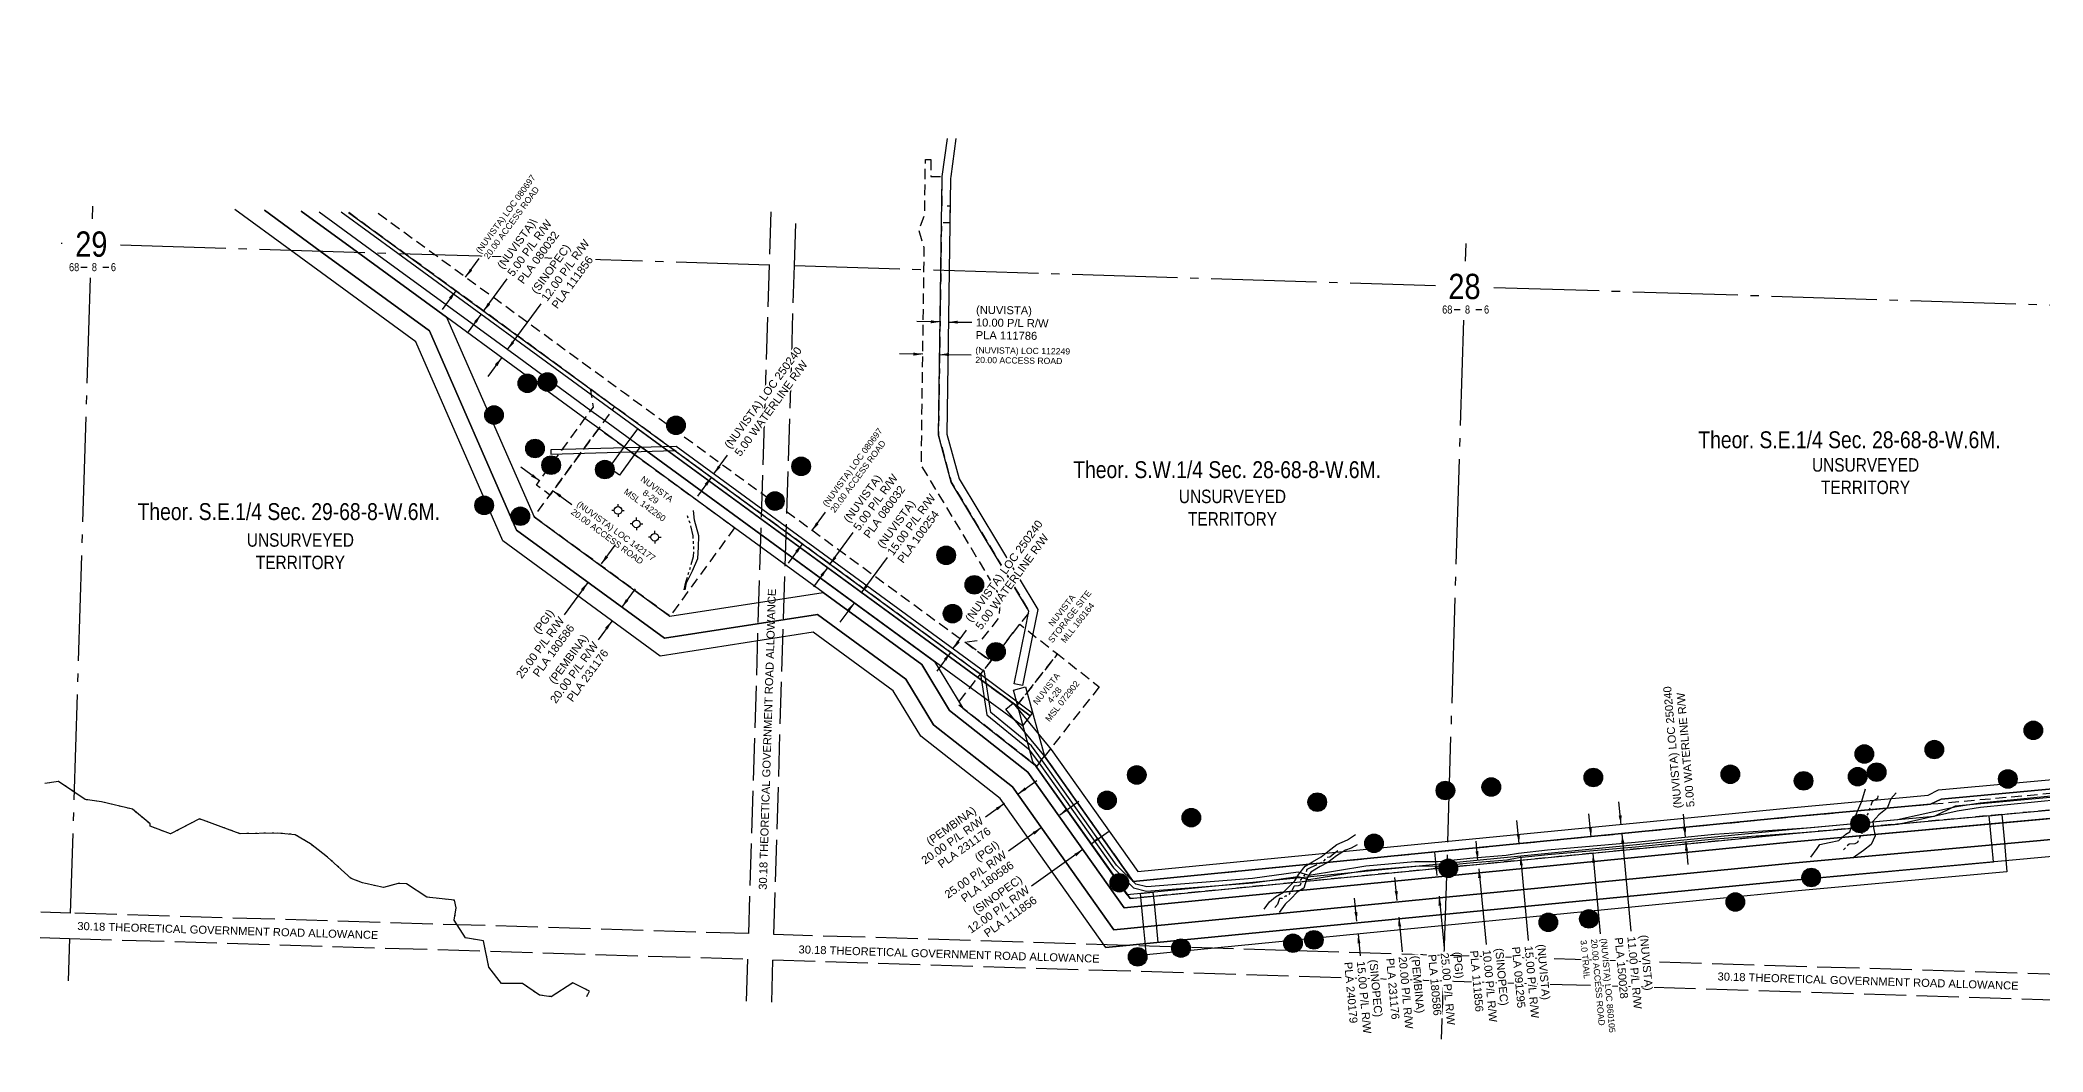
# Model space of a CAD drawing. Extents: x 360027 to 374524, y 6081760 to 6090901.
# Drawn here: x 360027 to 362405, y 6086680 to 6087882 of the extents above; entities that cross this region are included whole.
import ezdxf
from ezdxf.enums import TextEntityAlignment as Align

# ---------------------------------------------------------------- set-up
doc = ezdxf.new("R2010")
doc.units = 0
doc.header["$LTSCALE"] = 5
for name, pattern in [('foc-ACCESSROAD', [3.75, 2.5, -1.25]), ('foc-QUARTERLINE', [33, 25, -3, 2, -3]), ('foc-TOPO-ephemeral', [6.25, 3.125, -0.625, 0.625, -0.625, 0.625, -0.625]), ('foc-UNSURVEYED', [12.5, 10, -2.5]), ('foc-WHEELTRACKS', [2, 0.4, -1.6])]:
    doc.linetypes.add(name, pattern=pattern)
for name, color, linetype in [('10', 1, 'Continuous'), ('9', 3, 'Continuous'), ('AS-UNDERLAY-H', 141, 'Continuous'), ('C-AR', 13, 'foc-ACCESSROAD'), ('C-RW', 13, 'Continuous'), ('C-SYMBOL', 7, 'Continuous'), ('C-WS', 13, 'foc-ACCESSROAD'), ('CG-NOTES', 7, 'Continuous'), ('CORRIDOR-ID', 7, 'Continuous'), ('L-QSEC', 8, 'foc-QUARTERLINE'), ('L-SECLBL', 7, 'Continuous'), ('L-UNS-T', 3, 'Continuous'), ('L-USEC', 7, 'foc-UNSURVEYED'), ('P-PROPOSED', 10, 'Continuous'), ('T-DRAW', 143, 'foc-TOPO-ephemeral'), ('T-SLOPE', 48, 'Continuous'), ('T-WATER-P3', 160, 'foc-WHEELTRACKS'), ('WELL HEAD', 7, 'Continuous')]:
    doc.layers.add(name, color=color, linetype=linetype)
for name, color, linetype, lineweight in [('C-AR-T', 13, 'Continuous', 9), ('C-RW-T', 13, 'Continuous', 9), ('C-WS-T', 13, 'Continuous', 9)]:
    doc.layers.add(name, color=color, linetype=linetype, lineweight=lineweight)
doc.styles.add('175L', font='ARIALN.TTF', dxfattribs={"height": 20})
doc.styles.add('80L', font='ARIALN.TTF', dxfattribs={"height": 10})
doc.styles.add('A60', font='arial.ttf', dxfattribs={"height": 7.35})
doc.styles.add('A80', font='arial.ttf', dxfattribs={"height": 9.5})
doc.styles.add('foc-LtypeFont', font='ARIALN.TTF', dxfattribs={"height": 7.35})
doc.styles.add('SIMPLEX', font='ARIALN.TTF')
doc.styles.get("Standard").update_dxf_attribs({"font": 'ARIALN.TTF'})
doc.linetypes.add('foc-TOPO-flowdirection-NOLINE', pattern='A,0,[">",foc-LtypeFont,S=0.3,R=0,X=0,Y=-0.945],-20,[">",foc-LtypeFont,S=0.3,R=0,X=0,Y=-0.945],0', length=20)
doc.dimstyles.get("Standard").update_dxf_attribs({"dimtxt": 0.18, "dimasz": 0.18, "dimexe": 0.18, "dimexo": 0.0625, "dimgap": 0.09, "dimtad": 0, "dimtih": 1, "dimtoh": 1, "dimdec": 4, "dimzin": 0, "dimdsep": 46, "dimtxsty": 'Standard', "dimcen": 0.09, "dimadec": 0, "dimazin": 0, "dimtfac": 1, "dimtdec": 4, "dimtofl": 0, "dimtmove": 0, "dimatfit": 3, "dimfxl": 1, "dimtolj": 1, "dimtzin": 0, "dimarcsym": 0})

# ---------------------------------------------------------------- blocks, each defined once
blk = doc.blocks.new('L-SECLBL')
at = {"layer": '9', "color": 7}
for p, q in [((-5.1, -27.8), (-12.3, -27.8)), ((20.7, -27.8), (13.5, -27.8))]:
    blk.add_line(p, q, dxfattribs=at)
at = {"layer": '10', "color": 2, "style": 'SIMPLEX'}
blk.add_attdef('SEC', text='', height=30, dxfattribs=at).set_placement((0, 0), align=Align.MIDDLE)
at = {"layer": '10', "color": 5, "style": '80L'}
blk.add_attdef('TWP', text='', height=9.5, dxfattribs=at).set_placement((-14.4, -27.4), align=Align.MIDDLE_RIGHT)
blk.add_attdef('RGE', text='', height=9.5, dxfattribs=at).set_placement((3.6, -27.4), align=Align.MIDDLE_CENTER)
blk.add_attdef('MER', text='', height=9.5, dxfattribs=at).set_placement((23.2, -27.4), align=Align.MIDDLE_LEFT)
blk = doc.blocks.new('*U418')
at = {"layer": 'AS-UNDERLAY-H'}
h = blk.add_hatch(color=256, dxfattribs=at)
h.dxf.hatch_style = 1
edge = h.paths.add_edge_path()
edge.add_arc((0, 0), 11, 0, 360)
at = {"layer": 'CG-NOTES', "color": 182}
blk.add_circle((0, 0), 11, dxfattribs=at)
at = {"color": 182, "style": '80L'}
blk.add_attdef('#', text='', height=10, dxfattribs=at).set_placement((0, 0), align=Align.MIDDLE_CENTER)

msp = doc.modelspace()

# ---------------------------------------------------------------- linework, layer by layer
at = {"layer": 'C-AR', "flags": 128}
for points in [[(361402.3, 6086870.3), (361321.1, 6086862.4), (361209.9, 6087019), (361219.6, 6087031.3), (361324.9, 6086882.8), (362106, 6086959.4), (362566.5, 6087001.4), (362591.3, 6087003.7), (363135.4, 6087053.4), (363135.4, 6087053.4), (363448.2, 6087468.4), (363448.2, 6087468.4), (363496.4, 6087532.2), (363589.7, 6087655.9), (363589.7, 6087655.9), (363660, 6087747.2), (363714.4, 6087820), (363743.5, 6087862.5), (363752, 6087874.8), (363756.6, 6087881.6), (363766.5, 6087860.7), (363730.7, 6087808.4), (363675.9, 6087735.1), (363605.6, 6087643.8), (363605.6, 6087643.8), (363576.3, 6087604.9), (363512.3, 6087520.2), (363464.2, 6087456.3), (363146, 6087034.3), (363146, 6087034.3), (363146, 6087034.3), (362107.9, 6086939.5), (361402.3, 6086870.3)], [(361084.6, 6087739.7), (361084.6, 6087719.8), (361098, 6087719.8), (361097.9, 6087718), (361097.5, 6087684.8), (361107.4, 6087684.8), (361107.2, 6087664.8), (361097.2, 6087664.8), (361096.7, 6087629.8), (361096.5, 6087610.8), (361096.4, 6087608.5), (361096.3, 6087597.8), (361093.7, 6087412.4), (361108.9, 6087356.8), (361201.6, 6087202.7), (361190.1, 6087188), (361155.9, 6087144.4), (361125.2, 6087166.9), (361145.1, 6087169.6), (361165.9, 6087196.1), (361167.4, 6087220.7), (361073.3, 6087377), (361076.4, 6087609.1), (361076.8, 6087635.2), (361070.5, 6087656), (361077.3, 6087674.8), (361078.2, 6087739.8), (361084.6, 6087739.7)], [(360690.3, 6087420.6), (360632.4, 6087341.5), (360616.3, 6087353.3), (360674, 6087432.2), (360681.1, 6087441.9), (360684.1, 6087445.9), (360681.9, 6087459.9), (360680.8, 6087466.9), (360709.1, 6087446.4), (360706.1, 6087442.2), (360690.3, 6087420.6), (360690.3, 6087420.6)]]:
    msp.add_lwpolyline(points, close=True, dxfattribs=at)
msp.add_lwpolyline([(360428.5, 6087676.1), (360495.8, 6087626.9), (360619.2, 6087536.9), (360721, 6087462.6), (361155.9, 6087144.4), (361143.6, 6087128.7), (360709.1, 6087446.4), (360607.4, 6087520.8), (360460.4, 6087628), (360393.3, 6087677)], dxfattribs=at)
at = {"layer": 'C-RW', "flags": 128}
for points in [[(361114.4, 6087764.6), (361108.2, 6087719.8), (361107.8, 6087717.2), (361106.4, 6087608.2), (361103.8, 6087413.7), (361118.1, 6087360.7), (361211.5, 6087205.7), (361205.3, 6087174.7), (361193.3, 6087115.4), (361183.5, 6087117.4), (361196.5, 6087181.6), (361200.9, 6087203.8), (361199.4, 6087206.4), (361108.9, 6087356.8), (361093.7, 6087412.4), (361096.4, 6087608.5), (361096.5, 6087610.8), (361097.9, 6087718), (361098.1, 6087719.8), (361104.4, 6087764.7)], [(362585.3, 6086927.9), (362113.1, 6086884.8), (361292.4, 6086804.3), (361166.9, 6086981.2), (361072.7, 6087055.2), (361040, 6087109.1), (360945.1, 6087178.5), (360763.4, 6087150.3), (360576.6, 6087287), (360473.1, 6087523.5), (360324.2, 6087632.2), (360258.2, 6087680.3)], [(362655.7, 6086685.8), (362585.3, 6086927.9), (362579.7, 6086947.5), (362111.2, 6086904.7), (361302, 6086825.4), (361302, 6086825.4), (361181.6, 6086995.2), (361087.9, 6087068.7), (361055, 6087122.9), (360950.2, 6087199.5), (360768.5, 6087171.4), (360592.8, 6087299.9), (360489.2, 6087536.5), (360359.5, 6087631.1), (360293.3, 6087679.5)], [(360293.3, 6087679.5), (360359.5, 6087631.1), (360489.2, 6087536.5), (360592.8, 6087299.9), (360768.5, 6087171.4), (360950.2, 6087199.5), (361055, 6087122.9), (361087.9, 6087068.7), (361181.6, 6086995.2), (361302, 6086825.4), (361302, 6086825.4), (362111.2, 6086904.7), (362579.7, 6086947.5)], [(360337.2, 6087678.4), (360403.8, 6087629.8), (360509.4, 6087552.7), (360613.5, 6087315.7), (360774.9, 6087197.6), (360956.6, 6087225.8), (361073.8, 6087140.1), (361106.9, 6087085.6), (361199.9, 6087012.6), (361314, 6086851.6), (362108.8, 6086929.6), (362597.9, 6086974.2), (362601.5, 6086961.8), (362607.4, 6086941.7), (362682, 6086685)], [(362818.4, 6086680.8), (363059.2, 6086996), (363048.1, 6087015.3), (362108.8, 6086929.6), (361314, 6086851.6), (361199.9, 6087012.6), (361106.9, 6087085.6), (361073.8, 6087140.1), (360956.6, 6087225.8), (360851.6, 6087302.6), (360851.6, 6087302.6), (360690.3, 6087420.6), (360674, 6087432.2), (360588.5, 6087495), (360509.4, 6087552.7), (360403.8, 6087629.8), (360337.2, 6087678.4)], [(360358.2, 6087677.8), (360425, 6087629.1), (360595.6, 6087504.7), (360681.1, 6087441.9), (360697.3, 6087430.3), (361089.1, 6087143.8), (361122.7, 6087088.4), (361208.6, 6087020.9), (361321.1, 6086862.4), (361321.1, 6086862.4), (361321.1, 6086862.4), (362107.9, 6086939.5), (363059.1, 6087026.3), (363075.6, 6086997.6), (362833.1, 6086680.4)], [(360393.3, 6087677), (360460.4, 6087628), (360709.1, 6087446.4), (361143.6, 6087128.7), (361205, 6087083.1), (361202.4, 6087079.4), (361182.2, 6087094.2), (361140.5, 6087124.7), (360706.2, 6087442.4), (360451.6, 6087628.3), (360384.6, 6087677.2)], [(363125.7, 6087047.4), (362300.7, 6086972.1), (362300.7, 6086972.1), (362300.7, 6086972.1), (362275.7, 6086959.8), (362107.5, 6086944.5), (361317.8, 6086867), (361317.8, 6086867), (361317.8, 6086867), (361205.8, 6087024.8), (361182.7, 6087109.9), (361197.1, 6087113.8), (361219.6, 6087031.3), (361325, 6086882.8), (361325, 6086882.8), (362106, 6086959.4), (362271.6, 6086974.5), (362284.1, 6086980.6), (362566, 6087006.4)]]:
    msp.add_lwpolyline(points, dxfattribs=at)
for points in [[(360736.6, 6087420.1), (361140.5, 6087124.7), (361182.2, 6087094.2), (361202.4, 6087079.4), (361193.6, 6087067.3), (361193.6, 6087067.3), (361132.7, 6087111.8), (360739.8, 6087399.2), (360732.5, 6087389.2), (360714.8, 6087365.1), (360702.7, 6087373.9), (360720.5, 6087398.1), (360727.5, 6087407.8), (360736.6, 6087420.1)], [(361227.5, 6087039.2), (361330.3, 6086894.4), (362105, 6086970.3), (362268.6, 6086985.3), (362281.1, 6086991.4), (362565, 6087017.3), (362566, 6087006.4), (362284.1, 6086980.6), (362271.6, 6086974.5), (362106, 6086959.4), (361325, 6086882.8), (361325, 6086882.8), (361218.6, 6087032.8), (361173.7, 6087087.2), (361182.2, 6087094.2), (361227.5, 6087039.2), (361227.5, 6087039.2)], [(361694.8, 6086830.4), (361421.3, 6086803.5), (361340.6, 6086795.6), (361339.6, 6086806.1), (361339.1, 6086810.9), (361337.1, 6086830.8), (361334.7, 6086855.6), (361333.4, 6086868.6), (361348.3, 6086870), (361349.6, 6086857.1), (361352, 6086832.2), (361354.2, 6086810.4), (361292.4, 6086804.3), (362113.1, 6086884.8), (362346.2, 6086906.1), (362344.2, 6086927.6), (362342, 6086952.5), (362341.2, 6086960.7), (362356.1, 6086962.1), (362356.9, 6086953.8), (362359.2, 6086929), (362361, 6086909), (362362.3, 6086894.1), (362114.3, 6086871.5), (361694.8, 6086830.4)]]:
    msp.add_lwpolyline(points, close=True, dxfattribs=at)
at = {"layer": 'C-WS', "flags": 128}
for points in [[(360851.6, 6087302.6), (360774.9, 6087197.6), (360613.5, 6087315.7), (360632.4, 6087341.5), (360690.3, 6087420.6), (360851.6, 6087302.6)], [(361186.5, 6087091.1), (361186.5, 6087091.1), (361140.5, 6087124.7), (361155.9, 6087144.4), (361190.1, 6087188), (361234.9, 6087152.8), (361186.5, 6087091.1)], [(361284.5, 6087113.9), (361210.4, 6087019.6), (361116.1, 6087093.6), (361140.5, 6087124.7), (361186.5, 6087091.1), (361234.9, 6087152.8), (361284.5, 6087113.9)]]:
    msp.add_lwpolyline(points, close=True, dxfattribs=at)
at = {"layer": 'L-QSEC'}
for p, q in [((360089.3, 6087684.5), (360088.8, 6087669.4)), ((360052.2, 6087640.5), (360053.4, 6087640.5)), ((361719.8, 6087639.9), (361719.1, 6087619.1)), ((360122.7, 6087638.3), (360892.5, 6087614.9)), ((360086.6, 6087599.4), (360062.9, 6086845.2)), ((360922.7, 6087613.9), (361683.7, 6087590.2)), ((361753, 6087588), (362523.8, 6087563.9)), ((361717, 6087549.1), (361693.8, 6086795)), ((360061.9, 6086815.1), (360060.4, 6086764.9)), ((361692.8, 6086764.9), (361690.7, 6086695.7))]:
    msp.add_line(p, q, dxfattribs=at)
at = {"layer": 'L-USEC'}
for p, q in [((360894.5, 6087677.5), (360892.5, 6087614.9)), ((360922.7, 6087613.9), (360924.5, 6087672.2)), ((360892.5, 6087614.9), (360868, 6086820.8)), ((360898.2, 6086819.8), (360922.7, 6087613.9)), ((360062.9, 6086845.2), (360027.9, 6086846.3)), ((360868, 6086820.8), (360062.9, 6086845.2)), ((360027, 6086816.2), (360061.9, 6086815.1)), ((360061.9, 6086815.1), (360867.1, 6086790.6)), ((361693.8, 6086795), (360898.2, 6086819.8)), ((360867.1, 6086790.6), (360865.5, 6086740.4)), ((360895.7, 6086739.5), (360897.2, 6086789.7)), ((360897.2, 6086789.7), (361692.8, 6086764.9)), ((362499.4, 6086769.9), (361693.8, 6086795)), ((361692.8, 6086764.9), (362498.5, 6086739.8))]:
    msp.add_line(p, q, dxfattribs=at)
at = {"layer": 'P-PROPOSED', "flags": 128}
msp.add_lwpolyline([(362426.4, 6086985.3), (362330.4, 6086975.7), (362302.3, 6086971.5), (362232.3, 6086955.9), (362129.9, 6086946.5), (362015, 6086938.4), (361920.7, 6086928.9), (361816.7, 6086919.8), (361782.2, 6086916), (361767.8, 6086913.6), (361728.6, 6086910.3), (361686.9, 6086906.2), (361659.1, 6086905.9), (361601.2, 6086901), (361533.9, 6086890), (361520.9, 6086893.7), (361466.5, 6086886.3), (361341, 6086876.5), (361328, 6086879.6), (361305.1, 6086902.2), (361217.2, 6087026), (361204.2, 6087043.8), (361155.7, 6087083.4), (361148.2, 6087131.5), (360782.1, 6087399.2), (360633.3, 6087395.1), (360633.4, 6087390.1), (360780.5, 6087394.2), (361143.6, 6087128.7), (361151.1, 6087080.7), (361200.6, 6087040.3), (361213.2, 6087023.1), (361301.3, 6086898.9), (361325.4, 6086875.1), (361340.6, 6086871.4), (361467.1, 6086881.3), (361520.5, 6086888.6), (361533.6, 6086884.9), (361601.8, 6086896), (361659.3, 6086900.9), (361687.2, 6086901.2), (361729.1, 6086905.3), (361768.4, 6086908.6), (361782.9, 6086911.1), (361817.2, 6086914.8), (361921.2, 6086923.9), (362015.4, 6086933.5), (362130.3, 6086941.5), (362233.1, 6086950.9), (362303.2, 6086966.5), (362331, 6086970.8), (362426.9, 6086980.4)], dxfattribs=at)
at = {"layer": 'T-DRAW', "flags": 128}
for points in [[(360791.7, 6087228.9), (360793.7, 6087238.2), (360798.1, 6087251.9), (360803, 6087268.6), (360803.4, 6087277.5), (360802.3, 6087293), (360798.8, 6087308.2), (360794.9, 6087318.8)], [(362209, 6086984.4), (362208.5, 6086981.1), (362202.2, 6086977.5), (362198.8, 6086967.3), (362196.5, 6086962), (362190.8, 6086957.2), (362188.8, 6086952.1), (362190.4, 6086943.5), (362189.8, 6086939.1), (362185.6, 6086931.3), (362185, 6086928.8), (362181.7, 6086927.5), (362174.9, 6086927), (362169.6, 6086921.8), (362167.6, 6086919.6)], [(361567.8, 6086919.2), (361563.2, 6086915.5), (361558.5, 6086911.4), (361554.1, 6086911.1), (361551.4, 6086907.4), (361549.8, 6086905.8), (361542.1, 6086902.1), (361535.8, 6086899.2), (361531.1, 6086897), (361529.2, 6086891.9), (361523.6, 6086884.5), (361523.9, 6086881.4), (361523.1, 6086878.3), (361520.9, 6086877.6), (361515.8, 6086877.1), (361513.3, 6086872.1), (361508.2, 6086865.2), (361505.6, 6086865.2), (361501.6, 6086862.5), (361498.4, 6086862.4), (361496.4, 6086855.2), (361492.6, 6086851.4)]]:
    msp.add_lwpolyline(points, dxfattribs=at)
at = {"layer": 'T-SLOPE'}
for points in [[(360792.8, 6087229), (360794.6, 6087237.4), (360801.6, 6087251.5), (360807.9, 6087266.3), (360808.9, 6087279.7), (360809.2, 6087293.2), (360804.2, 6087311.5), (360802.7, 6087323.3)], [(362129.3, 6086911.7), (362136.8, 6086922), (362140, 6086926.6), (362151.2, 6086929), (362162.8, 6086931.5), (362171, 6086938.9), (362175.9, 6086941.5), (362179.1, 6086952.7), (362185.2, 6086967), (362190, 6086978), (362194.4, 6086992.5)], [(362230.7, 6086988), (362224.6, 6086980.9), (362220.1, 6086969.9), (362210, 6086962), (362203.1, 6086954.1), (362203.8, 6086946.5), (362205.8, 6086936.9), (362200.9, 6086926.6), (362191.8, 6086919.4), (362179.6, 6086910.9)], [(361480.3, 6086849.9), (361486.8, 6086858.5), (361493.7, 6086864.6), (361503.3, 6086870.1), (361510.7, 6086877.5), (361516.8, 6086883.6), (361521.4, 6086891.4), (361528.9, 6086900.8), (361537.7, 6086906), (361547.9, 6086911.9), (361556.1, 6086918.4), (361566.7, 6086926.6), (361579.5, 6086932.2), (361588.7, 6086938.3)], [(361590.9, 6086926.4), (361583.7, 6086922.1), (361576.9, 6086919.7), (361566.4, 6086913.3), (361555.8, 6086905.4), (361546.7, 6086900.4), (361535.7, 6086893.8), (361531, 6086886.1), (361527.6, 6086874.7), (361519.6, 6086869.9), (361512, 6086862), (361505.3, 6086855.9), (361498, 6086846)]]:
    msp.add_lwpolyline(points, dxfattribs=at)
at = {"layer": 'T-WATER-P3', "flags": 128}
msp.add_lwpolyline([(360676.3, 6086746.2), (360679.2, 6086752.5), (360659.7, 6086762.4), (360633.9, 6086745.9), (360619.8, 6086747.8), (360599.7, 6086761.7), (360574.8, 6086761.5), (360559.7, 6086781), (360553.5, 6086812.3), (360532.1, 6086815.8), (360518.7, 6086836.7), (360521.2, 6086851.6), (360519.1, 6086860.4), (360486.4, 6086864.1), (360462.2, 6086879.8), (360452, 6086880.4), (360434.8, 6086875.5), (360410, 6086881), (360396.2, 6086886.4), (360368.3, 6086911.7), (360348, 6086927.4), (360329.8, 6086938.2), (360309.3, 6086940.2), (360264.7, 6086939.4), (360216.3, 6086957), (360182, 6086939.1), (360157.9, 6086948.3), (360157.6, 6086951.1), (360136.7, 6086968.4), (360099.9, 6086977.3), (360080.7, 6086980), (360048.9, 6087001.5), (360032.6, 6086999.1)], dxfattribs=at)
at = {"layer": 'T-WATER-P3', "linetype": 'foc-TOPO-flowdirection-NOLINE', "flags": 128}
msp.add_lwpolyline([(360676.3, 6086746.2), (360679.2, 6086752.5), (360659.7, 6086762.4), (360633.9, 6086745.9), (360619.8, 6086747.8), (360599.7, 6086761.7), (360574.8, 6086761.5), (360559.7, 6086781), (360553.5, 6086812.3), (360532.1, 6086815.8), (360518.7, 6086836.7), (360521.2, 6086851.6), (360519.1, 6086860.4), (360486.4, 6086864.1), (360462.2, 6086879.8), (360452, 6086880.4), (360434.8, 6086875.5), (360410, 6086881), (360396.2, 6086886.4), (360368.3, 6086911.7), (360348, 6086927.4), (360329.8, 6086938.2), (360309.3, 6086940.2), (360264.7, 6086939.4), (360216.3, 6086957), (360182, 6086939.1), (360157.9, 6086948.3), (360157.6, 6086951.1), (360136.7, 6086968.4), (360099.9, 6086977.3), (360080.7, 6086980), (360048.9, 6087001.5), (360032.6, 6086999.1)], dxfattribs=at)
at = {"layer": 'WELL HEAD'}
for p, q in [((360713.2, 6087327.7, 737.6), (360713.2, 6087330.7, 737.6)), ((360708.7, 6087323.2, 737.6), (360705.7, 6087323.2, 737.6)), ((360713.2, 6087318.7, 737.6), (360713.2, 6087315.7, 737.6)), ((360717.7, 6087323.2, 737.6), (360720.7, 6087323.2, 737.6)), ((360730.5, 6087307.2, 737.9), (360727.5, 6087307.2, 737.9)), ((360735, 6087311.7, 737.9), (360735, 6087314.7, 737.9)), ((360739.5, 6087307.2, 737.9), (360742.5, 6087307.2, 737.9)), ((360735, 6087302.7, 737.9), (360735, 6087299.7, 737.9)), ((360752.3, 6087291.4, 738.3), (360749.3, 6087291.4, 738.3)), ((360756.8, 6087295.9, 738.3), (360756.8, 6087298.9, 738.3)), ((360756.8, 6087286.9, 738.3), (360756.8, 6087283.9, 738.3)), ((360761.3, 6087291.4, 738.3), (360764.3, 6087291.4, 738.3))]:
    msp.add_line(p, q, dxfattribs=at)
for centre in [(360713.2, 6087323.2, 737.6), (360735, 6087307.2, 737.9), (360756.8, 6087291.4, 738.3)]:
    msp.add_circle(centre, 4.5, dxfattribs=at)

# ---------------------------------------------------------------- block references
at = {"layer": 'CG-NOTES', "xscale": 1.000381145216327, "yscale": 1.000381145216327, "zscale": 1.000381145216327}
for p, values in [((360605.6, 6087474.1), {'#': '199'}), ((360629.4, 6087475.7), {'#': '198'}), ((360566, 6087436.4), {'#': '200'}), ((360782.1, 6087424.2), {'#': '196'}), ((360614.7, 6087396.7), {'#': '201'}), ((360633.8, 6087376.9), {'#': '202'}), ((360554.3, 6087329.2), {'#': '204'}), ((360899.5, 6087334.3), {'#': '195'}), ((360597.2, 6087316.3), {'#': '203'}), ((361161.9, 6087155.4), {'#': '190'}), ((362393.6, 6087062.1), {'#': '163'}), ((362192.9, 6087034), {'#': '166'}), ((362276.1, 6087039.3), {'#': '165'}), ((362033.8, 6087010), {'#': '172'}), ((362207.6, 6087012.5), {'#': '167'}), ((361329.1, 6087009.2), {'#': '189'}), ((361695.6, 6086990.7), {'#': '178'}), ((361750, 6086994.8), {'#': '177'}), ((361871.2, 6087006.2), {'#': '174'}), ((362120.8, 6087002.2), {'#': '171'}), ((362185, 6087007.1), {'#': '168'}), ((362363.3, 6087004.4), {'#': '164'}), ((361293.8, 6086979.1), {'#': '188'}), ((361543.4, 6086976.9), {'#': '181'}), ((361393.9, 6086958.5), {'#': '184'}), ((362188, 6086951.5), {'#': '169'}), ((361610.8, 6086928), {'#': '180'}), ((361699, 6086898.4), {'#': '179'}), ((361308.4, 6086881.2), {'#': '187'}), ((362129.9, 6086887.4), {'#': '170'}), ((362039.8, 6086858.3), {'#': '173'}), ((361817.7, 6086834.2), {'#': '176'}), ((361381.6, 6086803.6), {'#': '185'}), ((361514.6, 6086809.4), {'#': '183'}), ((361539.4, 6086813.4), {'#': '182'}), ((361330.2, 6086793.3), {'#': '186'})]:
    msp.add_blockref('*U418', p, dxfattribs=at).add_auto_attribs(values)
at = {"layer": 'L-SECLBL'}
for p, values in [((360087.9, 6087639.4), {'SEC': '29', 'TWP': '68', 'RGE': '8', 'MER': '6'}), ((361718.2, 6087589.1), {'SEC': '28', 'TWP': '68', 'RGE': '8', 'MER': '6'})]:
    msp.add_blockref('L-SECLBL', p, dxfattribs=at).add_auto_attribs(values)

# ---------------------------------------------------------------- texts
at = {"layer": 'C-RW-T', "style": 'A80'}
for s, rotation, p in [('10.00 P/L R/W', 359.221, (361138.1, 6087546.4)), ('(NUVISTA)', 359.221, (361138.3, 6087561.4)), ('PLA 111786', 359.221, (361137.9, 6087531.4)), ('5.00 P/L R/W', 53.7296, (360995.6, 6087301)), ('PLA 080032', 53.7296, (361007.7, 6087292.1)), ('(NUVISTA)', 53.7296, (361023.8, 6087280.3)), ('15.00 P/L R/W', 53.7296, (361035.9, 6087271.4)), ('PLA 100254', 53.7296, (361048, 6087262.5)), ('(NUVISTA) LOC 250240', 95.0197, (361971.5, 6086969.6)), ('5.00 WATERLINE R/W', 95.0197, (361986.7, 6086971))]:
    msp.add_text(s, height=9.5, rotation=rotation, dxfattribs=at).set_placement(p, align=Align.MIDDLE_LEFT)
for s, rotation, p in [('25.00 P/L R/W', 53.7184, (360646.2, 6087195.2)), ('PLA 180586', 53.7184, (360658.3, 6087186.3)), ('(PGI)', 53.7184, (360634.1, 6087204.1)), ('(PEMBINA)', 53.7184, (360674.5, 6087174.5)), ('20.00 P/L R/W', 53.7184, (360686.6, 6087165.6)), ('PLA 231176', 53.7184, (360698.7, 6087156.7)), ('20.00 P/L R/W', 35.3473, (361145.4, 6086956.3)), ('(PEMBINA)', 35.3473, (361136.7, 6086968.6)), ('PLA 231176', 35.3473, (361154.1, 6086944.1)), ('(PGI)', 35.3473, (361164.1, 6086928.1)), ('25.00 P/L R/W', 35.3473, (361172.8, 6086915.9)), ('PLA 180586', 35.3473, (361181.5, 6086903.7)), ('12.00 P/L R/W', 35.3473, (361200.1, 6086874.4)), ('(SINOPEC)', 35.3473, (361191.5, 6086886.7)), ('PLA 111856', 35.3473, (361208.8, 6086862.2))]:
    msp.add_text(s, height=9.5, rotation=rotation, dxfattribs=at).set_placement(p, align=Align.MIDDLE_RIGHT)
at = {"layer": 'C-RW-T', "insert": (361714.3, 6086799.6), "char_height": 9.5, "width": 34.126, "attachment_point": 1, "rotation": 275.2152, "style": 'A80'}
msp.add_mtext('(PGI)', dxfattribs=at)
at = {"layer": 'C-SYMBOL', "color": 3, "style": '175L'}
for s, p in [('Theor. S.E.1/4 Sec. 28-68-8-W.6M.', (362175.4, 6087391.1)), ('Theor. S.W.1/4 Sec. 28-68-8-W.6M.', (361436.4, 6087355.6)), ('Theor. S.E.1/4 Sec. 29-68-8-W.6M.', (360322.3, 6087305.8))]:
    msp.add_text(s, height=19.994, dxfattribs=at).set_placement(p, align=Align.BOTTOM_CENTER)
at = {"layer": 'C-WS-T', "style": 'A60'}
for s, rotation, p in [('20.00 ACCESS ROAD', 359.221, (361137.5, 6087501.9)), ('(NUVISTA) LOC 112249', 359.221, (361137.6, 6087513.5)), ('(NUVISTA) LOC 142177', 323.7168, (360665.7, 6087332)), ('20.00 ACCESS ROAD', 323.7168, (360658.8, 6087322.7))]:
    msp.add_text(s, height=7.35, rotation=rotation, dxfattribs=at).set_placement(p, align=Align.MIDDLE_LEFT)
for s, p in [('NUVISTA', (361224.9, 6087109.2)), ('MSL 072902', (361243.6, 6087094.5)), ('4-28', (361234.3, 6087101.8))]:
    msp.add_text(s, height=7.35, rotation=51.8673, dxfattribs=at).set_placement(p, align=Align.CENTER)
at = {"layer": 'CORRIDOR-ID', "style": 'A80'}
for rotation, p in [(88.2307, (360890.5, 6087051.6)), (358.2585, (360250, 6086824.5)), (358.216, (361106.3, 6086796.6)), (358.2155, (362197.4, 6086764.5))]:
    msp.add_text('30.18 THEORETICAL GOVERNMENT ROAD ALLOWANCE', height=9.5, rotation=rotation, dxfattribs=at).set_placement(p, align=Align.MIDDLE_CENTER)
at = {"layer": 'L-UNS-T', "color": 3, "char_height": 15.995, "attachment_point": 5, "style": '80L'}
for insert in [(362194.4, 6087363.8), (361442.7, 6087326.4), (360336.1, 6087274.7)]:
    msp.add_mtext_dynamic_manual_height_columns('UNSURVEYED TERRITORY', width=126.378, gutter_width=47.5, heights=[0], dxfattribs=dict(at, insert=insert))

# ---------------------------------------------------------------- leaders
at = {"layer": 'C-AR-T'}
for points in [[(360532.3, 6087600), (360548.5, 6087622.2)], [(360520.5, 6087583.8), (360504.3, 6087561.6)], [(361075, 6087508.6), (361047.5, 6087509)], [(361095.1, 6087508.3), (361132.6, 6087507.8)], [(360620, 6087358.4), (360597.8, 6087374.7)], [(360636.1, 6087346.6), (360658.2, 6087330.3)], [(360943.4, 6087299), (360959.7, 6087321.1)], [(360931.6, 6087282.8), (360915.3, 6087260.7)], [(361868.7, 6086935.7), (361866, 6086963.1)], [(361870.6, 6086915.8), (361879.3, 6086820.4)]]:
    msp.add_leader(points, dimstyle='Standard', override={"dimasz": 11}, dxfattribs=at)
at = {"layer": 'C-RW-T'}
for points in [[(360553.5, 6087559.7), (360581.5, 6087598.1)], [(360582.1, 6087514.1), (360621.9, 6087568.6)], [(360550.5, 6087555.7), (360534.3, 6087533.5)], [(361095.6, 6087547), (361068.1, 6087547.4)], [(361105.6, 6087546.8), (361133.1, 6087546.5)], [(360575, 6087504.4), (360558.8, 6087482.2)], [(360826.9, 6087366.5), (360843.1, 6087388.7)], [(360824, 6087362.4), (360807.7, 6087340.2)], [(360693.5, 6087259.7), (360709.7, 6087281.9)], [(360964.5, 6087258.7), (360992.6, 6087297)], [(361001.9, 6087225.1), (361033, 6087267.4)], [(360677.3, 6087237.5), (360649.2, 6087199.3)], [(360961.6, 6087254.7), (360945.3, 6087232.5)], [(360717.6, 6087208), (360733.8, 6087230.2)], [(360993, 6087212.9), (360976.7, 6087190.7)], [(360705.8, 6087191.8), (360689.5, 6087169.7)], [(361110.9, 6087158.7), (361127.1, 6087180.9)], [(361107.9, 6087154.7), (361091.7, 6087132.5)], [(361188.2, 6086986.7), (361210.6, 6087002.6)], [(361171.9, 6086975.1), (361149.5, 6086959.2)], [(361237.8, 6086962), (361260.2, 6086977.9)], [(361904.1, 6086950.1), (361901.4, 6086977.4)], [(361783.2, 6086927.7), (361780.5, 6086955.1)], [(361980.5, 6086935.2), (361978.1, 6086962.6)], [(361215.6, 6086946.3), (361176.9, 6086918.8)], [(361274.9, 6086927.5), (361295.6, 6086942.1)], [(361734.1, 6086907.8), (361731.9, 6086930.5)], [(361905.2, 6086939.1), (361915.7, 6086823.8)], [(361980.9, 6086930.2), (361983.3, 6086902.8)], [(361265.1, 6086920.5), (361204.2, 6086877.3)], [(361685.6, 6086890), (361682.9, 6086917.4)], [(361784.7, 6086912.8), (361793.7, 6086812.7)], [(361638.2, 6086860.3), (361635.5, 6086887.6)], [(361735.1, 6086897.9), (361743.9, 6086808.1)], [(361590.4, 6086835.5), (361587.7, 6086862.9)], [(361688, 6086865.1), (361694, 6086803.6)], [(361640.2, 6086840.4), (361644.2, 6086799)], [(361591.9, 6086820.3), (361594.4, 6086794.5)]]:
    msp.add_leader(points, dimstyle='Standard', override={"dimasz": 11}, dxfattribs=at)

# ---------------------------------------------------------------- next in the draw order: texts
at = {"layer": 'C-AR-T', "insert": (361863.2, 6086813.5), "char_height": 7.35, "width": 47.823, "attachment_point": 1, "rotation": 275.2153, "style": 'A60', "bg_fill": 3, "box_fill_scale": 1.15, "bg_fill_color": 256, "bg_fill_true_color": 256, "bg_fill_transparency": 0}
msp.add_mtext('3.0 TRAIL', dxfattribs=at)
at = {"layer": 'C-RW-T', "insert": (360609.3, 6087585), "char_height": 9.5, "width": 86.25, "attachment_point": 1, "rotation": 53.8835, "line_spacing_factor": 0.948, "style": 'A80', "bg_fill": 3, "box_fill_scale": 1.15, "bg_fill_color": 256, "bg_fill_true_color": 256, "bg_fill_transparency": 0}
msp.add_mtext('(SINOPEC)\\P12.00 P/L R/W\\PPLA 111856', dxfattribs=at)
at = {"layer": 'C-RW-T', "char_height": 9.5, "attachment_point": 1, "style": 'A80', "bg_fill": 3, "box_fill_scale": 1.15, "bg_fill_color": 256, "bg_fill_true_color": 256, "bg_fill_transparency": 0}
for s, insert, width, rotation in [('5.00 WATERLINE R/W', (360850.8, 6087392.1), 146.52, 53.8147), ('(NUVISTA)', (360980.1, 6087313.4), 78.63, 53.7296), ('(NUVISTA) LOC 250240', (361124.6, 6087195.5), 157.968, 53.8148), ('PLA 091295', (361784, 6086805.7), 75.188, 275.2152), ('PLA 150028', (361906, 6086816.8), 75.188, 275.2152), ('PLA 240179', (361584.8, 6086787.6), 75.188, 275.2152), ('PLA 231176', (361634.6, 6086792.1), 75.189, 275.2152), ('25.00 P/L R/W', (361699.3, 6086798.6), 88.523, 275.2152)]:
    msp.add_mtext(s, dxfattribs=dict(at, insert=insert, width=width, rotation=rotation))
at = {"layer": 'C-WS-T', "insert": (360761.6, 6087351.6), "char_height": 7.35, "width": 52.027, "attachment_point": 2, "rotation": 323.7127, "style": 'A60', "bg_fill": 3, "box_fill_scale": 1.15, "bg_fill_color": 256, "bg_fill_true_color": 256, "bg_fill_transparency": 0}
msp.add_mtext('NUVISTA', dxfattribs=at)

# ---------------------------------------------------------------- next in the draw order: block references
at = {"layer": 'CG-NOTES', "xscale": 1.000381145216327, "yscale": 1.000381145216327, "zscale": 1.000381145216327}
for p, values in [((361102.8, 6087269.9), {'#': '193'}), ((361110.4, 6087200.7), {'#': '191'})]:
    msp.add_blockref('*U418', p, dxfattribs=at).add_auto_attribs(values)

# ---------------------------------------------------------------- next in the draw order: texts
at = {"layer": 'C-RW-T', "insert": (360568.9, 6087614.5), "char_height": 9.5, "width": 78.869, "attachment_point": 1, "rotation": 53.8835, "line_spacing_factor": 0.948, "style": 'A80', "bg_fill": 3, "box_fill_scale": 1.15, "bg_fill_color": 256, "bg_fill_true_color": 256, "bg_fill_transparency": 0}
msp.add_mtext('(NUVISTA)\\\\\\P5.00 P/L R/W\\PPLA 080032', dxfattribs=at)
at = {"layer": 'C-RW-T', "char_height": 9.5, "attachment_point": 1, "style": 'A80', "bg_fill": 3, "box_fill_scale": 1.15, "bg_fill_color": 256, "bg_fill_true_color": 256, "bg_fill_transparency": 0}
for s, insert, width, rotation in [('(NUVISTA) LOC 250240', (360838.6, 6087401.3), 157.968, 53.8148), ('5.00 WATERLINE R/W', (361136.8, 6087186.3), 146.52, 53.8147), ('15.00 P/L R/W', (361799, 6086806.7), 88.523, 275.2152), ('11.00 P/L R/W', (361921, 6086817.8), 88.523, 275.2152), ('15.00 P/L R/W', (361599.8, 6086788.5), 88.523, 275.2152), ('20.00 P/L R/W', (361649.5, 6086794.1), 88.523, 275.2152), ('(SINOPEC)', (361764.1, 6086804.1), 71.184, 275.2152)]:
    msp.add_mtext(s, dxfattribs=dict(at, insert=insert, width=width, rotation=rotation))
at = {"layer": 'C-WS-T', "char_height": 7.35, "style": 'A60', "bg_fill": 3, "box_fill_scale": 1.15, "bg_fill_color": 256, "bg_fill_true_color": 256, "bg_fill_transparency": 0}
for s, insert, width, attachment_point, rotation in [('20.00 ACCESS ROAD', (360964.6, 6087324.1), 111.099, 1, 53.7296), ('8-29', (360754.2, 6087342.3), 27.85, 2, 323.7127)]:
    msp.add_mtext(s, dxfattribs=dict(at, insert=insert, width=width, attachment_point=attachment_point, rotation=rotation))

# ---------------------------------------------------------------- next in the draw order: block references
at = {"layer": 'CG-NOTES', "xscale": 1.000381145216327, "yscale": 1.000381145216327, "zscale": 1.000381145216327}
for p, values in [((360930.7, 6087375.5), {'#': '194'}), ((361136.3, 6087234.9), {'#': '192'})]:
    msp.add_blockref('*U418', p, dxfattribs=at).add_auto_attribs(values)

# ---------------------------------------------------------------- next in the draw order: texts
at = {"layer": 'C-RW-T', "char_height": 9.5, "attachment_point": 1, "rotation": 275.2152, "style": 'A80', "bg_fill": 3, "box_fill_scale": 1.15, "bg_fill_color": 256, "bg_fill_true_color": 256, "bg_fill_transparency": 0}
for s, insert, width in [('(NUVISTA)', (361813.9, 6086808.7), 68.955), ('(NUVISTA)', (361935.9, 6086819.8), 68.955), ('(SINOPEC)', (361614.7, 6086790.5), 71.184), ('(PEMBINA)', (361664.5, 6086795.1), 71.183), ('PLA 111856', (361734.2, 6086801.2), 75.188)]:
    msp.add_mtext(s, dxfattribs=dict(at, insert=insert, width=width))
at = {"layer": 'C-WS-T', "style": 'A60'}
msp.add_text('(NUVISTA) LOC 080697', height=7.35, rotation=53.8835, dxfattribs=at).set_placement((360546.7, 6087629.6), align=Align.MIDDLE_LEFT)
for s, p in [('NUVISTA', (361243.1, 6087202.3)), ('STORAGE SITE', (361252.4, 6087195)), ('MLL 160164', (361261.8, 6087187.6))]:
    msp.add_text(s, height=7.35, rotation=51.8811, dxfattribs=at).set_placement(p, align=Align.CENTER)
at = {"layer": 'C-WS-T', "char_height": 7.35, "style": 'A60', "bg_fill": 3, "box_fill_scale": 1.15, "bg_fill_color": 256, "bg_fill_true_color": 256, "bg_fill_transparency": 0}
for s, insert, width, attachment_point, rotation in [('(NUVISTA) LOC 080697', (360955.4, 6087331.3), 122.226, 1, 53.7296), ('MSL 142260', (360747.3, 6087332.6), 65.808, 2, 323.7127), ('(NUVISTA) LOC 860105', (361887.2, 6086815.5), 114.737, 1, 275.2152)]:
    msp.add_mtext(s, dxfattribs=dict(at, insert=insert, width=width, attachment_point=attachment_point, rotation=rotation))

# ---------------------------------------------------------------- next in the draw order: block references
at = {"layer": 'CG-NOTES', "xscale": 1.000381145216327, "yscale": 1.000381145216327, "zscale": 1.000381145216327}
msp.add_blockref('*U418', (360697.6, 6087371.7), dxfattribs=at).add_auto_attribs({'#': '197'})

# ---------------------------------------------------------------- next in the draw order: texts
at = {"layer": 'C-RW-T', "char_height": 9.5, "attachment_point": 1, "rotation": 275.2152, "style": 'A80', "bg_fill": 3, "box_fill_scale": 1.15, "bg_fill_color": 256, "bg_fill_true_color": 256, "bg_fill_transparency": 0}
for s, insert, width in [('PLA 180586', (361684.4, 6086796.7), 75.188), ('10.00 P/L R/W', (361749.2, 6086802.1), 88.523)]:
    msp.add_mtext(s, dxfattribs=dict(at, insert=insert, width=width))
at = {"layer": 'C-WS-T', "char_height": 7.35, "attachment_point": 1, "style": 'A60', "bg_fill": 3, "box_fill_scale": 1.15, "bg_fill_color": 256, "bg_fill_true_color": 256, "bg_fill_transparency": 0}
for insert, width, rotation in [((360553.3, 6087625.2), 111.087, 53.8835), ((361875.6, 6086814.8), 105.191, 275.2152)]:
    msp.add_mtext('20.00 ACCESS ROAD', dxfattribs=dict(at, insert=insert, width=width, rotation=rotation))

# ---------------------------------------------------------------- next in the draw order: block references
at = {"layer": 'CG-NOTES', "xscale": 1.000381145216327, "yscale": 1.000381145216327, "zscale": 1.000381145216327}
msp.add_blockref('*U418', (361865.9, 6086838.3), dxfattribs=at).add_auto_attribs({'#': '175'})

doc.saveas('drawing.dxf')
